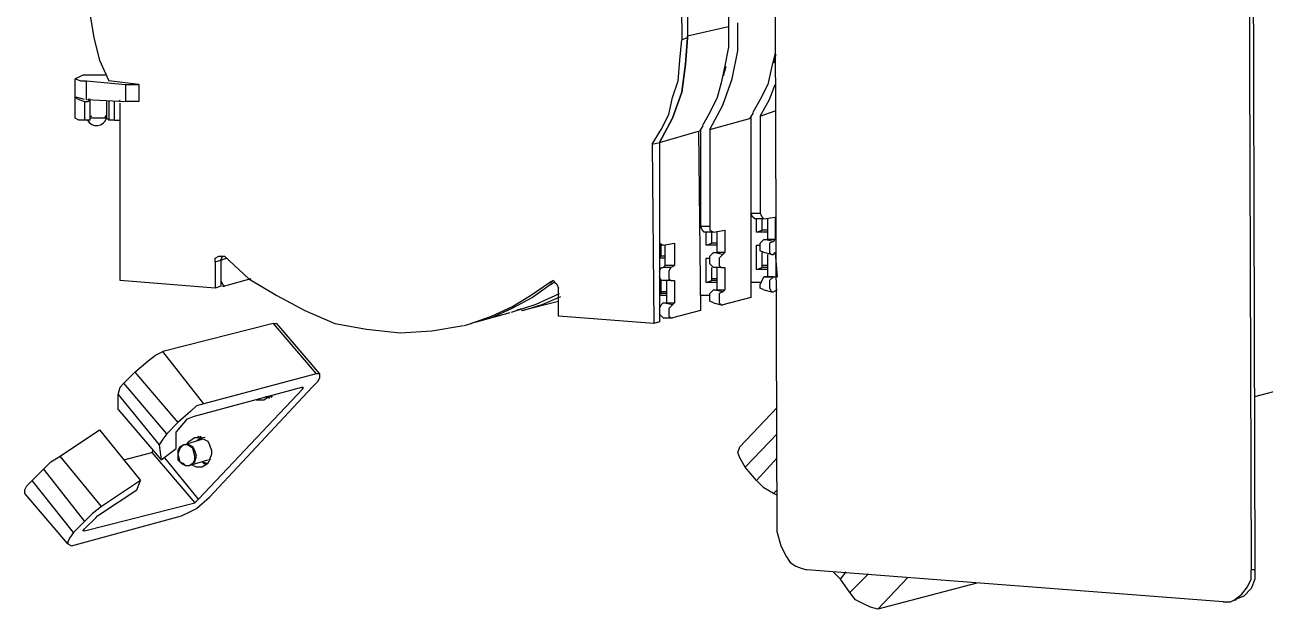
# Model space of a CAD drawing. Header units: metres. Extents: x 3071 to 12757, y 289 to 1488.
# Drawn here: x 11522.3 to 11612.2, y 1139.1 to 1181.4 of the extents above; entities that cross this region are included whole.
import ezdxf

# ---------------------------------------------------------------- set-up
doc = ezdxf.new("R2010")
doc.units = ezdxf.units.M
doc.layers.add('FDT STRUCTURE', color=7, linetype='Continuous')

msp = doc.modelspace()

# ---------------------------------------------------------------- linework, layer by layer
at = {"layer": 'FDT STRUCTURE', "color": 1}
for points in [[(11570.343, 1194.809), (11570.343, 1180.468)], [(11573.184, 1195.62), (11573.32, 1181.28)], [(11569.802, 1194.673), (11569.938, 1180.333)], [(11570.343, 1180.468), (11569.938, 1180.333)], [(11573.32, 1181.28), (11570.343, 1180.603)]]:
    msp.add_lwpolyline(points, dxfattribs=at)
at = {"layer": 'FDT STRUCTURE'}
for points in [[(11576.837, 1144.616), (11576.702, 1188.585)], [(11611.065, 1185.88), (11611.201, 1141.91)], [(11611.336, 1185.88), (11611.471, 1141.91)], [(11526.916, 1183.715), (11527.051, 1182.091), (11527.321, 1180.468), (11527.727, 1178.844), (11528.404, 1177.356)], [(11571.967, 1173.839), (11572.914, 1175.598), (11573.59, 1177.492), (11573.996, 1179.521), (11573.996, 1181.55)], [(11570.343, 1180.468), (11570.208, 1178.574), (11569.938, 1176.545), (11569.261, 1174.651), (11568.314, 1172.892)], [(11568.314, 1172.892), (11569.261, 1174.651), (11569.938, 1176.545), (11570.208, 1178.574), (11570.343, 1180.468)], [(11570.343, 1180.468), (11570.343, 1180.603)], [(11573.32, 1181.28), (11573.32, 1179.791), (11573.049, 1178.439)], [(11569.667, 1177.356), (11569.802, 1178.844), (11569.938, 1180.333)], [(11576.702, 1179.386), (11576.431, 1178.303), (11576.161, 1177.086), (11575.62, 1176.003), (11575.079, 1175.056)], [(11576.614, 1178.664), (11576.77, 1179.282)], [(11528.268, 1177.762), (11527.051, 1177.762), (11526.51, 1177.762), (11526.239, 1177.627), (11525.969, 1177.492)], [(11573.049, 1178.439), (11572.779, 1177.221), (11572.508, 1176.139), (11571.967, 1175.056), (11571.426, 1174.109)], [(11572.962, 1177.717), (11573.138, 1178.427)], [(11525.969, 1176.274), (11525.969, 1177.492)], [(11525.969, 1177.492), (11526.374, 1177.356), (11526.78, 1177.356)], [(11526.78, 1177.356), (11529.621, 1177.086)], [(11526.78, 1176.003), (11526.78, 1177.356)], [(11530.568, 1177.086), (11528.404, 1177.356)], [(11529.621, 1177.086), (11530.568, 1177.086)], [(11529.621, 1177.086), (11529.621, 1175.868)], [(11530.568, 1177.086), (11530.568, 1175.868)], [(11567.773, 1172.756), (11568.449, 1173.839), (11568.991, 1174.921), (11569.261, 1176.139), (11569.667, 1177.356)], [(11575.62, 1174.786), (11576.296, 1176.003), (11576.702, 1177.086)], [(11525.969, 1176.139), (11525.969, 1176.274)], [(11525.969, 1174.651), (11525.969, 1176.139)], [(11526.104, 1176.139), (11525.969, 1176.139)], [(11526.104, 1176.139), (11525.969, 1176.139)], [(11525.969, 1176.139), (11526.239, 1176.003), (11526.645, 1175.868)], [(11526.645, 1176.003), (11526.104, 1176.139)], [(11526.78, 1176.003), (11529.621, 1175.868)], [(11527.051, 1176.003), (11526.916, 1176.003)], [(11526.916, 1175.868), (11527.051, 1176.003)], [(11527.051, 1174.515), (11527.051, 1176.003)], [(11529.155, 1175.952), (11529.193, 1175.886)], [(11526.645, 1175.868), (11526.645, 1174.515)], [(11526.645, 1175.868), (11526.916, 1175.868)], [(11528.268, 1174.651), (11528.268, 1175.868)], [(11528.404, 1175.868), (11528.404, 1174.515)], [(11528.81, 1174.515), (11528.81, 1175.868)], [(11529.215, 1162.88), (11529.215, 1175.733)], [(11530.568, 1175.868), (11529.621, 1175.868)], [(11574.894, 1174.649), (11575.131, 1175.04)], [(11575.62, 1174.786), (11576.702, 1175.192)], [(11526.645, 1174.515), (11526.239, 1174.515), (11525.969, 1174.651)], [(11527.051, 1174.515), (11526.645, 1174.515)], [(11526.861, 1174.517), (11526.99, 1174.335), (11527.164, 1174.202), (11527.369, 1174.126), (11527.592, 1174.112), (11527.809, 1174.166), (11527.997, 1174.279), (11528.144, 1174.441), (11528.238, 1174.643)], [(11528.133, 1174.651), (11527.051, 1174.651)], [(11527.078, 1174.802), (11527.163, 1174.795)], [(11528.268, 1174.786), (11528.133, 1174.786)], [(11528.133, 1174.786), (11528.133, 1174.651)], [(11528.268, 1174.651), (11528.133, 1174.651)], [(11528.238, 1174.644), (11528.262, 1174.753)], [(11528.404, 1174.515), (11528.268, 1174.651)], [(11528.539, 1174.515), (11528.404, 1174.515)], [(11528.81, 1174.515), (11528.539, 1174.515)], [(11528.81, 1174.515), (11529.215, 1174.515)], [(11571.241, 1173.702), (11571.479, 1174.093)], [(11571.967, 1173.839), (11574.943, 1174.651)], [(11574.943, 1174.786), (11574.943, 1167.751)], [(11574.943, 1174.651), (11574.943, 1161.663)], [(11575.62, 1174.786), (11575.62, 1167.751)], [(11568.314, 1172.892), (11571.155, 1173.703)], [(11571.155, 1173.703), (11571.29, 1160.716)], [(11571.29, 1173.839), (11571.29, 1166.804)], [(11571.967, 1173.839), (11571.967, 1166.804)], [(11567.773, 1172.756), (11568.314, 1172.892)], [(11567.773, 1172.756), (11567.908, 1159.769)], [(11568.314, 1172.892), (11568.314, 1159.904)], [(11575.62, 1167.751), (11574.943, 1167.751)], [(11575.214, 1167.345), (11575.079, 1167.48), (11574.943, 1167.751)], [(11575.89, 1167.345), (11575.214, 1167.345)], [(11575.349, 1166.398), (11575.349, 1167.345)], [(11575.62, 1167.751), (11575.755, 1167.48), (11575.89, 1167.345)], [(11575.755, 1166.533), (11575.755, 1167.345)], [(11575.89, 1167.345), (11576.702, 1167.48)], [(11576.161, 1165.857), (11576.161, 1167.345)], [(11576.702, 1167.48), (11576.702, 1165.857)], [(11571.967, 1166.804), (11571.29, 1166.804)], [(11571.561, 1166.398), (11571.426, 1166.533), (11571.29, 1166.804)], [(11572.237, 1166.398), (11571.561, 1166.398)], [(11571.696, 1165.451), (11571.696, 1166.398)], [(11571.967, 1166.804), (11571.967, 1166.533), (11572.237, 1166.398)], [(11572.102, 1165.586), (11572.102, 1166.398)], [(11572.237, 1166.398), (11573.049, 1166.533)], [(11572.508, 1164.91), (11572.508, 1166.398)], [(11573.049, 1166.533), (11573.049, 1164.91)], [(11575.349, 1166.398), (11575.755, 1166.533)], [(11576.161, 1166.398), (11575.349, 1166.398)], [(11576.161, 1166.533), (11575.755, 1166.533)], [(11568.314, 1165.857), (11568.314, 1165.586), (11568.585, 1165.451)], [(11568.585, 1165.451), (11568.314, 1165.451)], [(11568.449, 1164.639), (11568.449, 1165.451)], [(11568.585, 1165.451), (11569.396, 1165.586)], [(11568.72, 1163.963), (11568.72, 1165.451)], [(11569.396, 1165.586), (11569.396, 1163.963)], [(11571.696, 1165.451), (11572.102, 1165.586)], [(11572.508, 1165.451), (11571.696, 1165.451)], [(11572.508, 1165.586), (11572.102, 1165.586)], [(11575.349, 1165.451), (11575.62, 1165.451)], [(11575.349, 1163.692), (11575.349, 1165.451)], [(11575.62, 1165.316), (11575.62, 1165.586), (11575.89, 1165.857)], [(11575.89, 1164.91), (11575.62, 1165.045), (11575.62, 1165.316)], [(11575.89, 1165.857), (11576.161, 1165.857)], [(11576.567, 1165.721), (11575.89, 1165.857)], [(11576.702, 1165.857), (11576.161, 1165.857)], [(11576.567, 1165.721), (11576.296, 1165.586), (11576.296, 1165.18)], [(11576.296, 1165.18), (11576.296, 1164.91), (11576.431, 1164.774)], [(11576.567, 1165.721), (11576.702, 1165.857)], [(11536.115, 1164.233), (11536.115, 1164.504), (11536.386, 1164.639)], [(11536.115, 1164.233), (11536.521, 1164.369)], [(11536.115, 1164.233), (11536.115, 1162.339)], [(11536.386, 1164.639), (11536.656, 1164.639), (11536.792, 1164.639)], [(11536.656, 1164.639), (11536.521, 1164.369)], [(11536.521, 1164.369), (11536.656, 1164.639)], [(11536.521, 1164.369), (11536.927, 1164.504)], [(11536.521, 1164.369), (11536.521, 1162.474)], [(11536.792, 1164.639), (11538.55, 1163.016), (11540.58, 1161.798), (11542.609, 1160.716), (11544.774, 1159.769), (11547.074, 1159.363), (11549.509, 1159.092), (11551.809, 1159.228), (11554.109, 1159.633)], [(11568.314, 1164.504), (11568.449, 1164.639)], [(11568.72, 1164.504), (11568.314, 1164.504)], [(11568.72, 1164.639), (11568.449, 1164.639)], [(11571.696, 1164.504), (11571.967, 1164.504)], [(11571.696, 1162.745), (11571.696, 1164.504)], [(11571.967, 1164.369), (11571.967, 1164.639), (11572.237, 1164.91)], [(11572.237, 1163.827), (11571.967, 1164.098), (11571.967, 1164.369)], [(11572.237, 1164.91), (11572.508, 1164.91)], [(11572.914, 1164.774), (11572.237, 1164.91)], [(11573.049, 1164.91), (11572.508, 1164.91)], [(11572.914, 1164.774), (11572.643, 1164.504), (11572.643, 1164.233)], [(11572.643, 1164.233), (11572.643, 1163.963), (11572.779, 1163.827)], [(11572.914, 1164.774), (11573.049, 1164.91)], [(11575.755, 1163.827), (11575.755, 1164.91)], [(11576.431, 1164.774), (11575.89, 1164.91)], [(11576.161, 1163.151), (11576.161, 1164.774)], [(11576.431, 1164.774), (11576.567, 1164.774)], [(11576.567, 1164.774), (11576.702, 1164.91)], [(11576.702, 1164.91), (11576.837, 1163.151)], [(11568.314, 1163.557), (11568.449, 1163.827), (11568.585, 1163.827)], [(11568.585, 1163.827), (11568.72, 1163.963)], [(11569.126, 1163.827), (11568.585, 1163.827)], [(11569.396, 1163.963), (11568.72, 1163.963)], [(11569.126, 1163.827), (11568.991, 1163.557), (11568.991, 1163.286)], [(11569.126, 1163.827), (11569.396, 1163.963)], [(11572.102, 1162.88), (11572.102, 1163.827)], [(11572.779, 1163.827), (11572.237, 1163.827)], [(11572.508, 1162.204), (11572.508, 1163.827)], [(11572.779, 1163.827), (11572.914, 1163.827)], [(11572.914, 1163.827), (11573.049, 1163.827)], [(11573.049, 1163.827), (11573.049, 1162.204)], [(11575.349, 1163.692), (11575.755, 1163.827)], [(11576.161, 1163.692), (11575.349, 1163.692)], [(11576.161, 1163.963), (11575.755, 1163.963)], [(11576.161, 1163.827), (11575.755, 1163.827)], [(11536.115, 1162.339), (11529.215, 1162.88)], [(11536.521, 1162.474), (11536.115, 1162.339)], [(11536.521, 1162.88), (11536.656, 1162.61)], [(11536.656, 1162.61), (11536.792, 1162.474)], [(11536.656, 1162.474), (11536.792, 1162.474)], [(11538.686, 1163.016), (11536.792, 1162.474)], [(11554.65, 1159.769), (11556.138, 1160.31), (11557.626, 1160.986), (11558.979, 1161.798), (11560.332, 1162.745)], [(11560.467, 1162.61), (11559.114, 1161.663), (11557.626, 1160.851), (11556.138, 1160.175), (11554.65, 1159.769)], [(11560.603, 1162.88), (11560.332, 1162.745)], [(11560.332, 1162.745), (11560.467, 1162.745)], [(11560.448, 1162.595), (11560.57, 1162.688)], [(11560.467, 1162.745), (11560.603, 1162.88)], [(11560.57, 1162.688), (11560.713, 1162.799)], [(11560.603, 1162.88), (11560.738, 1162.745)], [(11560.738, 1162.745), (11560.873, 1162.61), (11561.008, 1162.339)], [(11568.449, 1162.88), (11568.314, 1163.151)], [(11569.126, 1162.88), (11568.449, 1162.88)], [(11568.449, 1161.933), (11568.449, 1162.88)], [(11568.855, 1161.257), (11568.855, 1162.88)], [(11568.991, 1163.286), (11568.991, 1163.016), (11569.126, 1162.88)], [(11569.126, 1162.88), (11569.396, 1162.88)], [(11569.396, 1162.88), (11569.396, 1161.257)], [(11571.696, 1162.745), (11572.102, 1162.88)], [(11572.508, 1162.745), (11571.696, 1162.745)], [(11572.508, 1163.016), (11572.102, 1163.016)], [(11572.508, 1162.88), (11572.102, 1162.88)], [(11575.62, 1162.745), (11574.943, 1162.745)], [(11575.62, 1162.61), (11575.755, 1162.88), (11575.89, 1163.151)], [(11575.89, 1162.204), (11575.62, 1162.339), (11575.62, 1162.61)], [(11575.89, 1163.151), (11576.161, 1163.151)], [(11576.567, 1163.151), (11575.89, 1163.151)], [(11576.161, 1163.151), (11576.837, 1163.151)], [(11576.567, 1163.151), (11576.296, 1162.88), (11576.296, 1162.474)], [(11576.296, 1162.474), (11576.296, 1162.339), (11576.431, 1162.069)], [(11576.567, 1163.151), (11576.837, 1163.151)], [(11557.601, 1160.59), (11559.374, 1161.167), (11561.07, 1161.94)], [(11558.406, 1160.723), (11559.807, 1161.16), (11561.163, 1161.719)], [(11561.008, 1160.31), (11561.008, 1162.339)], [(11568.314, 1161.933), (11568.449, 1161.933)], [(11568.855, 1161.798), (11568.314, 1161.798)], [(11568.855, 1162.069), (11568.449, 1162.069)], [(11568.855, 1161.933), (11568.449, 1161.933)], [(11571.967, 1161.798), (11571.29, 1161.798)], [(11571.967, 1161.663), (11571.967, 1161.933), (11572.237, 1162.204)], [(11572.237, 1161.257), (11571.967, 1161.392), (11571.967, 1161.663)], [(11572.237, 1162.204), (11572.508, 1162.204)], [(11572.914, 1162.069), (11572.237, 1162.204)], [(11572.508, 1162.204), (11573.049, 1162.204)], [(11572.914, 1162.069), (11572.643, 1161.933), (11572.643, 1161.527)], [(11572.643, 1161.527), (11572.643, 1161.257), (11572.779, 1161.122)], [(11572.914, 1162.069), (11573.049, 1162.204)], [(11574.943, 1161.663), (11572.914, 1161.122)], [(11575.89, 1162.204), (11576.431, 1162.069)], [(11576.431, 1162.069), (11576.567, 1162.069)], [(11576.837, 1162.204), (11576.567, 1162.069)], [(11558.005, 1160.762), (11558.367, 1160.853)], [(11558.303, 1160.716), (11561.008, 1161.392)], [(11568.314, 1160.851), (11568.449, 1161.122), (11568.585, 1161.257)], [(11568.585, 1161.257), (11568.855, 1161.257)], [(11569.261, 1161.122), (11568.585, 1161.257)], [(11568.855, 1161.257), (11569.396, 1161.257)], [(11569.261, 1161.122), (11568.991, 1160.851), (11568.991, 1160.58)], [(11569.261, 1161.122), (11569.396, 1161.257)], [(11571.29, 1160.716), (11569.261, 1160.175)], [(11572.237, 1161.257), (11572.779, 1161.122)], [(11572.779, 1161.122), (11572.914, 1161.122)], [(11540.309, 1159.769), (11532.327, 1157.739)], [(11540.309, 1159.769), (11543.421, 1156.116)], [(11540.309, 1159.769), (11540.58, 1159.769)], [(11543.691, 1156.116), (11540.58, 1159.769)], [(11554.173, 1159.635), (11554.659, 1159.771)], [(11555.056, 1159.904), (11557.491, 1160.58)], [(11567.908, 1159.769), (11561.008, 1160.31)], [(11568.314, 1159.904), (11567.908, 1159.769)], [(11568.585, 1160.175), (11568.314, 1160.445)], [(11568.585, 1160.175), (11569.126, 1160.175)], [(11568.991, 1160.58), (11568.991, 1160.31), (11569.126, 1160.175)], [(11569.126, 1160.175), (11569.261, 1160.175)], [(11530.298, 1156.251), (11531.245, 1157.063), (11531.786, 1157.469), (11532.327, 1157.739)], [(11535.303, 1153.951), (11532.327, 1157.739)], [(11530.298, 1156.251), (11529.486, 1155.439)], [(11530.298, 1156.251), (11533.409, 1152.598)], [(11543.421, 1156.116), (11535.303, 1153.951)], [(11543.15, 1155.169), (11543.556, 1155.575), (11543.691, 1155.845), (11543.691, 1156.116)], [(11543.691, 1156.116), (11543.421, 1156.116)], [(11611.471, 1154.492), (11620.265, 1156.792)], [(11529.08, 1154.628), (11529.215, 1155.169), (11529.486, 1155.439)], [(11532.598, 1151.787), (11529.486, 1155.439)], [(11529.08, 1154.628), (11532.057, 1150.975)], [(11529.08, 1153.545), (11529.08, 1154.628)], [(11542.474, 1155.169), (11534.492, 1153.004)], [(11534.898, 1147.051), (11542.474, 1155.034)], [(11535.709, 1147.187), (11543.15, 1155.169)], [(11540.039, 1154.492), (11539.633, 1154.222)], [(11539.768, 1154.492), (11540.039, 1154.492)], [(11539.768, 1154.492), (11540.039, 1154.357)], [(11539.903, 1154.492), (11540.174, 1154.492)], [(11540.17, 1154.408), (11540.267, 1154.528)], [(11542.339, 1155.169), (11542.474, 1155.034)], [(11542.474, 1155.169), (11542.474, 1155.034)], [(11529.08, 1153.545), (11532.192, 1149.893)], [(11535.303, 1153.951), (11534.762, 1153.816), (11534.356, 1153.41), (11533.409, 1152.598)], [(11539.633, 1154.222), (11539.362, 1154.222), (11539.092, 1154.222)], [(11574.132, 1150.84), (11576.837, 1153.681)], [(11533.409, 1152.598), (11532.598, 1151.787)], [(11534.086, 1152.869), (11533.274, 1151.922)], [(11534.086, 1152.869), (11534.492, 1153.004)], [(11524.886, 1150.163), (11527.727, 1152.057)], [(11527.727, 1152.057), (11530.704, 1148.404)], [(11532.598, 1151.787), (11532.327, 1151.381), (11532.057, 1150.975)], [(11533.274, 1151.787), (11533.274, 1151.922)], [(11533.274, 1150.704), (11533.274, 1151.787)], [(11574.537, 1149.351), (11576.837, 1151.787)], [(11532.057, 1150.975), (11532.192, 1149.893)], [(11533.815, 1150.975), (11533.545, 1150.704), (11533.409, 1150.298)], [(11534.627, 1150.163), (11534.492, 1150.704), (11534.356, 1150.84), (11534.086, 1150.975), (11533.815, 1150.975), (11533.545, 1150.84), (11533.409, 1150.569), (11533.409, 1150.298)], [(11533.815, 1150.975), (11535.168, 1151.381)], [(11534.762, 1150.163), (11534.627, 1150.569), (11534.492, 1150.84), (11534.221, 1150.975), (11533.815, 1150.975)], [(11534.086, 1151.11), (11534.221, 1151.245)], [(11534.221, 1151.245), (11534.627, 1151.516)], [(11534.627, 1151.516), (11534.898, 1151.516), (11535.303, 1151.381), (11535.574, 1151.245), (11535.709, 1150.975), (11535.845, 1150.569), (11535.845, 1150.298), (11535.709, 1149.893), (11535.574, 1149.622)], [(11535.168, 1151.516), (11534.762, 1151.245)], [(11534.898, 1151.381), (11534.762, 1151.245)], [(11534.901, 1151.601), (11534.811, 1151.49)], [(11535.072, 1151.589), (11534.957, 1151.526)], [(11535.092, 1151.526), (11534.998, 1151.451)], [(11535.062, 1151.568), (11535, 1151.509)], [(11535.377, 1151.516), (11535.217, 1151.496)], [(11574.537, 1149.351), (11574.132, 1150.028), (11573.996, 1150.434), (11574.132, 1150.84)], [(11523.669, 1149.216), (11524.21, 1149.757), (11524.886, 1150.163)], [(11527.863, 1146.51), (11524.886, 1150.163)], [(11529.486, 1149.893), (11531.515, 1150.434)], [(11531.515, 1150.434), (11531.651, 1150.569)], [(11531.515, 1150.434), (11534.627, 1146.781)], [(11532.192, 1149.893), (11533.274, 1150.704)], [(11534.898, 1147.051), (11532.462, 1150.028)], [(11533.409, 1150.298), (11533.409, 1149.893), (11533.68, 1149.622), (11533.951, 1149.487), (11534.221, 1149.487)], [(11533.409, 1150.298), (11533.545, 1149.757), (11533.815, 1149.622), (11533.951, 1149.487), (11534.221, 1149.487), (11534.492, 1149.622), (11534.627, 1149.893), (11534.627, 1150.163)], [(11534.221, 1149.487), (11534.627, 1149.757), (11534.762, 1150.163)], [(11534.221, 1149.487), (11535.574, 1149.893)], [(11535.662, 1149.913), (11535.806, 1149.972)], [(11576.837, 1150.028), (11575.349, 1148.404)], [(11523.669, 1149.216), (11522.857, 1148.404)], [(11523.669, 1149.216), (11526.645, 1145.428)], [(11535.168, 1149.351), (11534.762, 1149.351), (11534.492, 1149.487)], [(11535.168, 1149.757), (11535.303, 1149.622)], [(11535.168, 1149.757), (11535.574, 1149.622)], [(11535.574, 1149.622), (11535.168, 1149.351)], [(11535.303, 1149.622), (11535.574, 1149.622)], [(11535.303, 1149.622), (11535.574, 1149.622)], [(11575.349, 1148.404), (11574.537, 1149.351)], [(11522.316, 1147.457), (11522.316, 1147.728), (11522.451, 1147.999), (11522.857, 1148.404)], [(11525.833, 1144.616), (11522.857, 1148.404)], [(11530.704, 1148.404), (11527.863, 1146.51)], [(11530.433, 1147.728), (11530.704, 1148.404)], [(11576.567, 1147.457), (11575.89, 1147.863), (11575.349, 1148.404)], [(11525.427, 1143.805), (11522.316, 1147.457)], [(11527.592, 1145.834), (11530.433, 1147.728)], [(11533.68, 1145.834), (11534.221, 1146.104), (11534.762, 1146.375), (11535.709, 1147.187)], [(11576.567, 1147.457), (11576.837, 1147.728)], [(11576.837, 1147.322), (11576.567, 1147.457)], [(11526.645, 1144.752), (11534.627, 1146.781)], [(11527.863, 1146.51), (11527.186, 1145.969), (11526.645, 1145.428)], [(11534.898, 1147.051), (11534.627, 1146.781)], [(11525.698, 1143.669), (11533.68, 1145.834)], [(11526.645, 1145.428), (11525.833, 1144.616)], [(11527.457, 1145.699), (11526.645, 1144.887)], [(11527.457, 1145.699), (11527.592, 1145.834)], [(11525.833, 1144.616), (11525.563, 1144.21), (11525.427, 1143.94), (11525.427, 1143.805)], [(11526.51, 1144.752), (11526.645, 1144.887)], [(11526.645, 1144.752), (11526.51, 1144.752)], [(11526.645, 1144.752), (11526.51, 1144.752)], [(11576.837, 1144.616), (11577.108, 1143.669), (11577.514, 1142.858), (11577.784, 1142.452), (11578.19, 1142.181), (11578.596, 1142.046), (11579.002, 1141.91)], [(11525.427, 1143.805), (11525.698, 1143.669)], [(11609.171, 1139.611), (11579.002, 1141.91)], [(11581.437, 1141.234), (11580.896, 1141.775)], [(11581.437, 1141.234), (11581.843, 1141.775)], [(11611.471, 1141.91), (11611.471, 1141.234), (11611.201, 1140.558), (11610.66, 1140.016), (11609.983, 1139.746)], [(11609.983, 1139.746), (11610.524, 1140.152), (11610.93, 1140.693), (11611.201, 1141.234), (11611.201, 1141.91)], [(11611.471, 1141.91), (11611.201, 1141.91)], [(11582.114, 1140.287), (11581.437, 1141.234)], [(11583.466, 1141.64), (11582.114, 1140.287)], [(11584.143, 1139.069), (11586.308, 1141.369)], [(11591.313, 1140.963), (11584.143, 1139.069)], [(11584.143, 1139.069), (11583.602, 1139.205), (11583.061, 1139.475), (11582.519, 1139.746), (11582.114, 1140.287)], [(11609.171, 1139.611), (11609.713, 1139.611)], [(11609.713, 1139.611), (11609.983, 1139.746)], [(11609.841, 1139.671), (11610.124, 1139.772)]]:
    msp.add_lwpolyline(points, dxfattribs=at)

doc.saveas('drawing.dxf')
